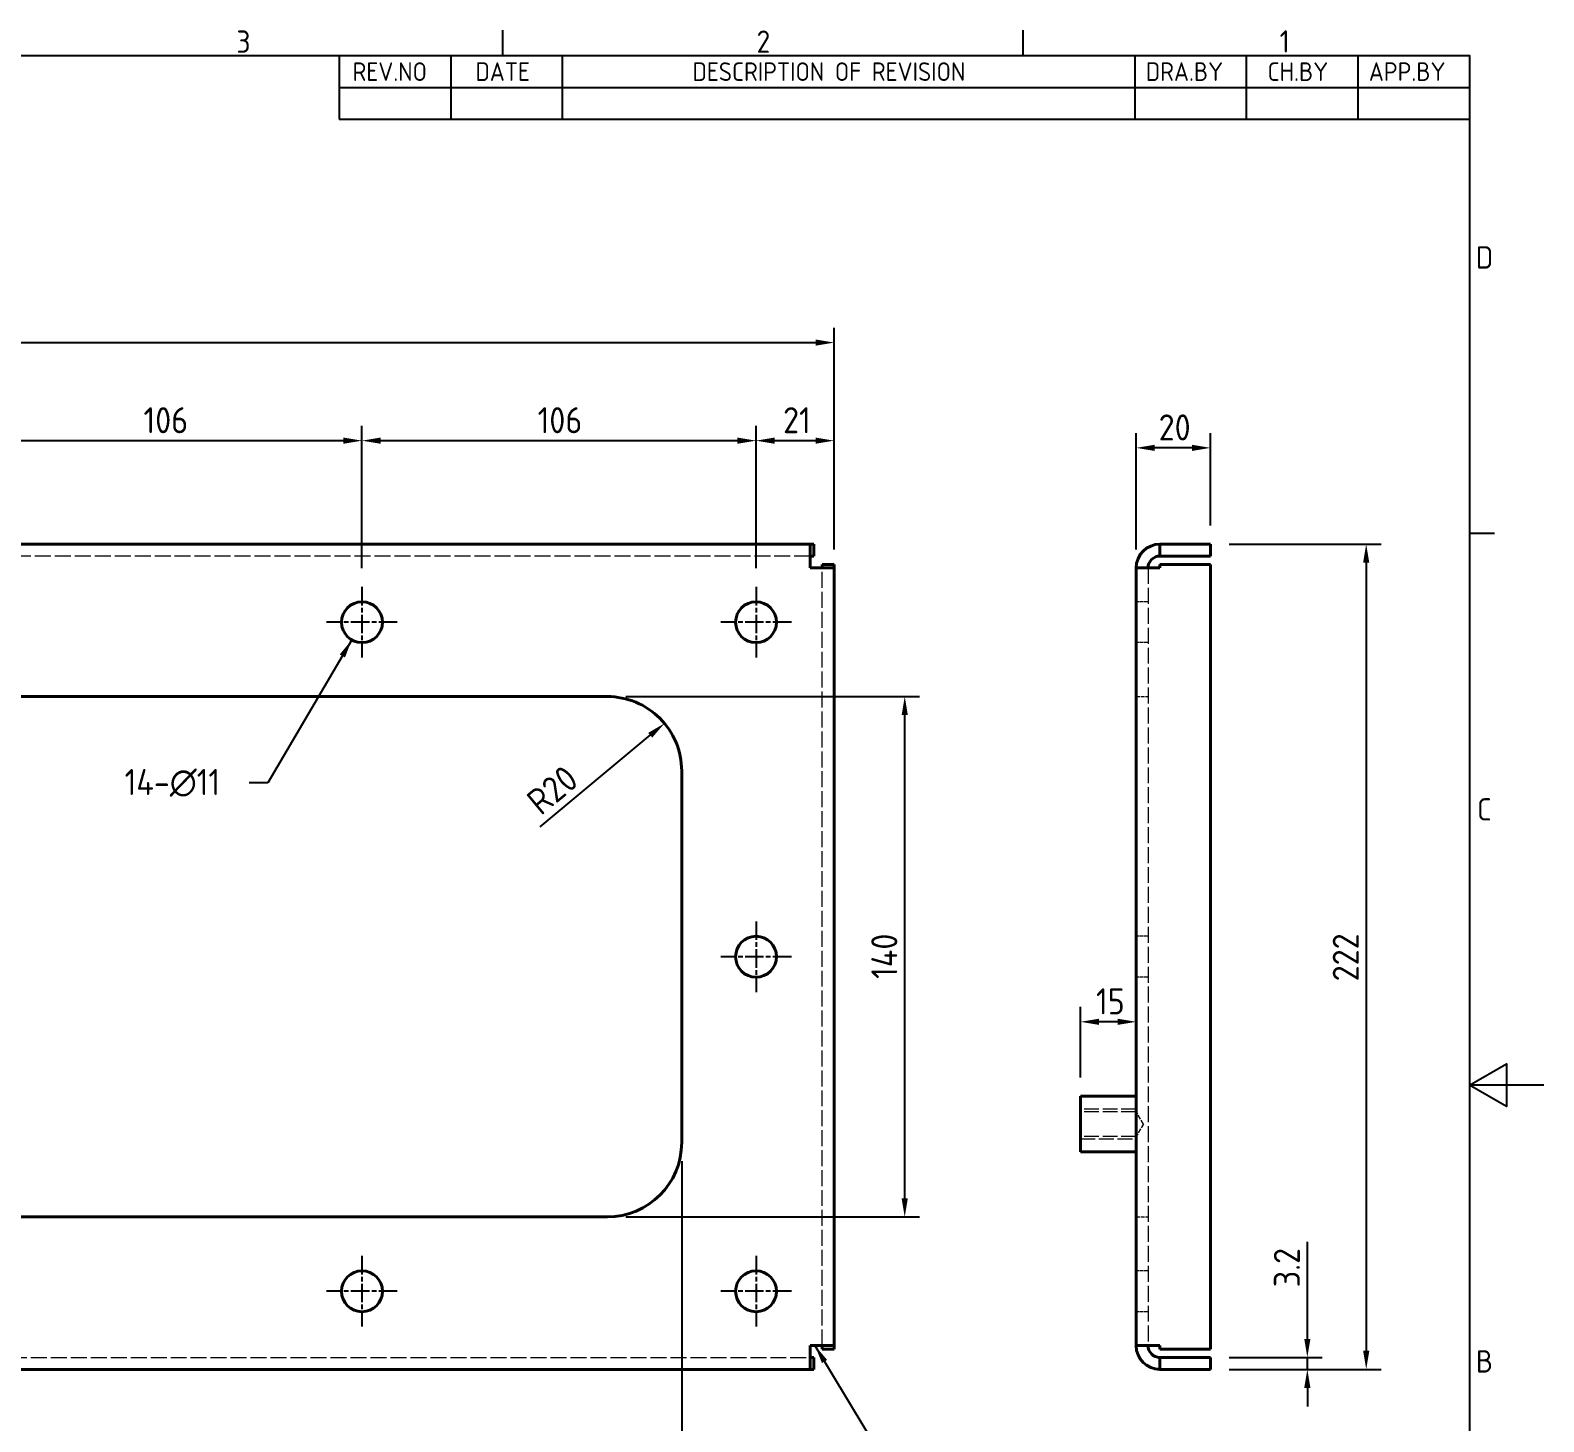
# Model space of a CAD drawing. Header units: millimetres. Extents: x 0 to 840, y 0 to 594.
# Drawn here: x 432.9 to 840, y 206.5 to 580.8 of the extents above; entities that cross this region are included whole.
import ezdxf

# ---------------------------------------------------------------- set-up
doc = ezdxf.new("R2010")
doc.units = ezdxf.units.MM
doc.header["$LTSCALE"] = 2
doc.linetypes.add('CHAIN', pattern=[0.35429999999999995, 0.2362, -0.0295, 0.0591, -0.0295])
doc.linetypes.add('DASHED', pattern=[0.2067, 0.1654, -0.0413])
doc.layers.get('0').update_dxf_attribs({"color": 3, "lineweight": 25})
for name, color, linetype, lineweight in [('가려진 것(ISO)', 2, 'DASHED', 18), ('가시적인 것(ISO)', 3, 'Continuous', 40), ('경계(ISO)', 7, 'Continuous', 25), ('기호(ISO)', 5, 'Continuous', 25), ('중심 표식(ISO)', 1, 'Continuous', 25), ('치수(ISO)', 2, 'Continuous', 25)]:
    doc.layers.add(name, color=color, linetype=linetype, lineweight=lineweight)
doc.styles.add('ISO Proportiona M2B', font='isocp.shx')
doc.styles.add('문자 텍스트_M2B', font='isocp.shx')
doc.styles.add('치수 텍스트_PSTEK_POSCO', font='isocp.shx')
doc.dimstyles.new('치수_PSTEK_POSCO', dxfattribs={"dimscale": 2, "dimtxt": 3.5, "dimasz": 2.5, "dimexe": 2, "dimexo": 2.5, "dimgap": 1, "dimtad": 1, "dimrnd": 1e-08, "dimdsep": 46, "dimtxsty": '치수 텍스트_PSTEK_POSCO', "dimcen": 0.09, "dimdle": 10, "dimclrd": 7, "dimclre": 7, "dimclrt": 2, "dimadec": 1, "dimazin": 2, "dimtfac": 1, "dimtmove": 0, "dimatfit": 3, "dimfxl": 0, "dimtolj": 1, "dimlwd": -1, "dimlwe": -1, "dimarcsym": 0})
doc.dimstyles.new('치수_PSTEK_POSCO$7', dxfattribs={"dimscale": 2, "dimtxt": 3.5, "dimasz": 2.5, "dimexe": 2, "dimexo": 2.5, "dimgap": 1, "dimtad": 1, "dimrnd": 1e-08, "dimdsep": 46, "dimtxsty": '치수 텍스트_PSTEK_POSCO', "dimcen": 0.09, "dimdle": 10, "dimclrd": 7, "dimclre": 7, "dimclrt": 2, "dimadec": 1, "dimazin": 2, "dimtfac": 1, "dimtmove": 0, "dimatfit": 3, "dimfxl": 0, "dimtolj": 1, "dimlwd": -1, "dimlwe": -1, "dimarcsym": 0})

# ---------------------------------------------------------------- blocks, each defined once
blk = doc.blocks.new('경계 Default Border')
at = {"layer": '경계(ISO)'}
for p, q in [((280, 287.0000076293945), (280, 290.4000091552734)), ((350, 287.0000076293945), (350, 290.4000091552734)), ((410, 222.7499961853027), (413.4000015258789, 222.7499961853027))]:
    blk.add_line(p, q, dxfattribs=at)
at = {"layer": '경계(ISO)', "flags": 128}
for points in [[(10, 10), (10, 287.0000076293945), (410, 287.0000076293945), (410, 10), (10, 10)], [(420, 148.5000038146973), (410, 148.5000038146973), (415, 151.3867473602295), (415, 145.6132507324219), (410, 148.5000038146973)]]:
    blk.add_lwpolyline(points, dxfattribs=at)
at = {"layer": '경계(ISO)', "color": 2, "char_height": 3.00000011920929, "attachment_point": 7, "style": '문자 텍스트_M2B'}
for s, insert in [('3', (244.1685395229535, 287.3713945155963)), ('2', (314.127739416884, 287.3713945155963)), ('1', (384.4860661041481, 287.4)), ('D', (410.878270202895, 258.3463944559917)), ('C', (411.0445395201643, 184.0963944559917)), ('B', (410.878270202895, 109.8463944559917))]:
    blk.add_mtext(s, dxfattribs=dict(at, insert=insert))
blk = doc.blocks.new('리비전 내역')
at = {"layer": '기호(ISO)'}
for p, q in [((258, 287.0000076293945), (410, 287.0000076293945)), ((258, 287.0000076293945), (258, 282.7200076293945)), ((273, 287.0000076293945), (273, 282.7200076293945)), ((288, 287.0000076293945), (288, 282.7200076293945)), ((365, 287.0000076293945), (365, 282.7200076293945)), ((380, 287.0000076293945), (380, 282.7200076293945)), ((395, 287.0000076293945), (395, 282.7200076293945)), ((410, 287.0000076293945), (410, 282.7200076293945)), ((258, 282.7200076293945), (410, 282.7200076293945)), ((258, 282.7200076293945), (258, 278.4400076293945)), ((273, 282.7200076293945), (273, 278.4400076293945)), ((288, 282.7200076293945), (288, 278.4400076293945)), ((365, 282.7200076293945), (365, 278.4400076293945)), ((380, 282.7200076293945), (380, 278.4400076293945)), ((395, 282.7200076293945), (395, 278.4400076293945)), ((410, 282.7200076293945), (410, 278.4400076293945)), ((258, 278.4400076293945), (410, 278.4400076293945))]:
    blk.add_line(p, q, dxfattribs=at)
at = {"layer": '기호(ISO)', "color": 2, "char_height": 2.5, "attachment_point": 7, "style": 'ISO Proportiona M2B'}
for s, insert in [('REV.NO', (259.7871163682308, 283.5831900503393)), ('DATE', (276.3142317728366, 283.5831900503393)), ('DESCRIPTION OF REVISION', (305.5070204333629, 283.5831900503393)), ('DRA.BY', (366.4757339553204, 283.5831900503393)), ('CH.BY', (382.8642915086117, 283.5831900503393)), ('APP.BY', (396.4777339604404, 283.5831900503393))]:
    blk.add_mtext(s, dxfattribs=dict(at, insert=insert))
blk = doc.blocks.new('*D24')
at = {"layer": 'Defpoints', "color": 0, "transparency": 16777216}
for p in [(628.1151117841036, 470.3926555007087), (522.1151117841038, 431.0480316362117), (628.1151117841036, 431.0480316362118)]:
    blk.add_point(p, dxfattribs=at)
at = {"layer": '치수(ISO)', "color": 7, "transparency": 16777216}
for p, q in [((522.1151117841038, 436.0480316362117), (522.1151117841038, 474.3926555007087)), ((628.1151117841036, 436.0480316362118), (628.1151117841036, 474.3926555007087)), ((527.1151117841038, 470.3926555007087), (623.1151117841036, 470.3926555007087))]:
    blk.add_line(p, q, dxfattribs=at)
for points in [[(527.1151117841038, 471.225988834042), (527.1151117841038, 469.5593221673753), (522.1151117841038, 470.3926555007087)], [(623.1151117841036, 471.225988834042), (623.1151117841036, 469.5593221673753), (628.1151117841036, 470.3926555007087)]]:
    blk.add_solid(points, dxfattribs=at)
at = {"layer": '치수(ISO)', "color": 2, "transparency": 16777216, "insert": (569.3614897368597, 475.8926555007087), "char_height": 7, "attachment_point": 4, "style": '치수 텍스트_PSTEK_POSCO'}
blk.add_mtext('\\A1;106', dxfattribs=at)
blk = doc.blocks.new('*D25')
at = {"layer": 'Defpoints', "color": 0, "transparency": 16777216}
for p in [(649.1151117841038, 470.3926555007087), (649.1151117841038, 436.1480316362119), (628.1151117841036, 431.0480316362118)]:
    blk.add_point(p, dxfattribs=at)
at = {"layer": '치수(ISO)', "color": 7, "transparency": 16777216}
for p, q in [((628.1151117841036, 436.0480316362118), (628.1151117841036, 474.3926555007087)), ((649.1151117841038, 441.1480316362119), (649.1151117841038, 474.3926555007087)), ((633.1151117841036, 470.3926555007087), (644.1151117841038, 470.3926555007087))]:
    blk.add_line(p, q, dxfattribs=at)
for points in [[(633.1151117841036, 471.225988834042), (633.1151117841036, 469.5593221673753), (628.1151117841036, 470.3926555007087)], [(644.1151117841038, 471.225988834042), (644.1151117841038, 469.5593221673753), (649.1151117841038, 470.3926555007087)]]:
    blk.add_solid(points, dxfattribs=at)
at = {"layer": '치수(ISO)', "color": 2, "transparency": 16777216, "insert": (635.3962338313478, 475.8933444770866), "char_height": 7, "attachment_point": 4, "style": '치수 텍스트_PSTEK_POSCO'}
blk.add_mtext('\\A1;21', dxfattribs=at)
blk = doc.blocks.new('*D29')
at = {"layer": 'Defpoints', "color": 0, "transparency": 16777216}
for p in [(118.1151117841037, 281.5480316362115), (608.1151117841036, 281.5480316362119), (608.1151117841036, 186.875240704252)]:
    blk.add_point(p, dxfattribs=at)
at = {"layer": '치수(ISO)', "color": 7, "transparency": 16777216}
for p, q in [((118.1151117841037, 276.5480316362115), (118.1151117841037, 182.875240704252)), ((608.1151117841036, 276.5480316362119), (608.1151117841036, 182.875240704252)), ((123.1151117841037, 186.875240704252), (603.1151117841036, 186.875240704252))]:
    blk.add_line(p, q, dxfattribs=at)
for points in [[(123.1151117841037, 187.7085740375853), (123.1151117841037, 186.0419073709186), (118.1151117841037, 186.875240704252)], [(603.1151117841036, 187.7085740375853), (603.1151117841036, 186.0419073709186), (608.1151117841036, 186.875240704252)]]:
    blk.add_solid(points, dxfattribs=at)
at = {"layer": '치수(ISO)', "color": 2, "transparency": 16777216, "insert": (356.450125721862, 192.375240704252), "char_height": 7, "attachment_point": 4, "style": '치수 텍스트_PSTEK_POSCO'}
blk.add_mtext('\\A1;490', dxfattribs=at)
blk = doc.blocks.new('*D30')
at = {"layer": 'Defpoints', "color": 0, "transparency": 16777216}
for p in [(588.1151117841035, 401.5480316362118), (668.1151117841036, 401.5480316362118), (588.1151117841036, 261.5480316362119)]:
    blk.add_point(p, dxfattribs=at)
at = {"layer": '치수(ISO)', "color": 7, "transparency": 16777216}
for p, q in [((593.1151117841035, 401.5480316362118), (672.1151117841036, 401.5480316362118)), ((668.1151117841036, 266.5480316362118), (668.1151117841036, 396.5480316362118)), ((593.1151117841036, 261.5480316362119), (672.1151117841036, 261.5480316362118))]:
    blk.add_line(p, q, dxfattribs=at)
for points in [[(667.2817784507703, 396.5480316362118), (668.948445117437, 396.5480316362118), (668.1151117841036, 401.5480316362118)], [(667.2817784507703, 266.5480316362118), (668.948445117437, 266.5480316362118), (668.1151117841036, 261.5480316362118)]]:
    blk.add_solid(points, dxfattribs=at)
at = {"layer": '치수(ISO)', "color": 2, "transparency": 16777216, "insert": (662.6151117841035, 325.5952757307001), "char_height": 7, "attachment_point": 4, "rotation": 90, "style": '치수 텍스트_PSTEK_POSCO'}
blk.add_mtext('\\A1;140', dxfattribs=at)
blk = doc.blocks.new('*D31')
at = {"layer": 'Defpoints', "color": 0, "transparency": 16777216}
for p in [(750.3624104619263, 442.548031636212), (750.3624104619262, 220.5480316362118), (792.2457655785277, 220.5480316362118)]:
    blk.add_point(p, dxfattribs=at)
at = {"layer": '치수(ISO)', "color": 7, "transparency": 16777216}
for p, q in [((755.3624104619263, 442.548031636212), (796.2457655785278, 442.548031636212)), ((792.2457655785278, 437.548031636212), (792.2457655785277, 225.5480316362118)), ((755.3624104619262, 220.5480316362118), (796.2457655785277, 220.5480316362118))]:
    blk.add_line(p, q, dxfattribs=at)
for points in [[(791.4124322451944, 437.548031636212), (793.0790989118611, 437.548031636212), (792.2457655785278, 442.548031636212)], [(791.4124322451943, 225.5480316362118), (793.079098911861, 225.5480316362118), (792.2457655785277, 220.5480316362118)]]:
    blk.add_solid(points, dxfattribs=at)
at = {"layer": '치수(ISO)', "color": 2, "transparency": 16777216, "insert": (786.7450766021497, 324.9489469905426), "char_height": 7, "attachment_point": 4, "rotation": 90, "style": '치수 텍스트_PSTEK_POSCO'}
blk.add_mtext('\\A1;222', dxfattribs=at)
blk = doc.blocks.new('*D32')
at = {"layer": 'Defpoints', "color": 0, "transparency": 16777216}
for p in [(730.3624104619258, 468.4523638184555), (750.3624104619263, 442.548031636212), (730.3624104619258, 436.1480316362119)]:
    blk.add_point(p, dxfattribs=at)
at = {"layer": '치수(ISO)', "color": 7, "transparency": 16777216}
for p, q in [((730.3624104619258, 441.1480316362119), (730.3624104619258, 472.4523638184555)), ((750.3624104619263, 447.548031636212), (750.3624104619263, 472.4523638184555)), ((745.3624104619263, 468.4523638184555), (735.3624104619258, 468.4523638184555))]:
    blk.add_line(p, q, dxfattribs=at)
for points in [[(735.3624104619258, 469.2856971517888), (735.3624104619258, 467.6190304851222), (730.3624104619258, 468.4523638184555)], [(745.3624104619263, 469.2856971517888), (745.3624104619263, 467.6190304851222), (750.3624104619263, 468.4523638184555)]]:
    blk.add_solid(points, dxfattribs=at)
at = {"layer": '치수(ISO)', "color": 2, "transparency": 16777216, "insert": (736.4207766036585, 473.9530527948334), "char_height": 7, "attachment_point": 4, "style": '치수 텍스트_PSTEK_POSCO'}
blk.add_mtext('\\A1;20', dxfattribs=at)
blk = doc.blocks.new('*D33')
at = {"layer": 'Defpoints', "color": 0, "transparency": 16777216}
for p in [(750.3624104619262, 223.7480316362118), (750.3624104619262, 220.5480316362118), (776.4112639478946, 223.7480316362118)]:
    blk.add_point(p, dxfattribs=at)
at = {"layer": '치수(ISO)', "color": 7, "transparency": 16777216}
for p, q in [((776.4112639478946, 228.7480316362118), (776.4112639478946, 254.8468709796192)), ((755.3624104619262, 223.7480316362118), (780.4112639478946, 223.7480316362118)), ((755.3624104619262, 220.5480316362118), (780.4112639478946, 220.5480316362118)), ((776.4112639478946, 220.5480316362118), (776.4112639478946, 223.7480316362118)), ((776.4112639478946, 215.5480316362118), (776.4112639478946, 210.5480316362118))]:
    blk.add_line(p, q, dxfattribs=at)
for points in [[(775.5779306145612, 228.7480316362118), (777.2445972812279, 228.7480316362118), (776.4112639478946, 223.7480316362118)], [(775.5779306145612, 215.5480316362118), (777.2445972812279, 215.5480316362118), (776.4112639478946, 220.5480316362118)]]:
    blk.add_solid(points, dxfattribs=at)
at = {"layer": '치수(ISO)', "color": 2, "transparency": 16777216, "insert": (770.9105749715166, 242.6264575937926), "char_height": 7, "attachment_point": 4, "rotation": 90, "style": '치수 텍스트_PSTEK_POSCO'}
blk.add_mtext('\\A1;3.2', dxfattribs=at)
blk = doc.blocks.new('*D34')
at = {"layer": 'Defpoints', "color": 0, "transparency": 16777216}
for p in [(603.4939629073344, 394.3343891366695), (588.1151117841039, 381.5480316362119)]:
    blk.add_point(p, dxfattribs=at)
at = {"layer": '치수(ISO)', "color": 7, "transparency": 16777216}
blk.add_line((570.0032977600522, 366.4894211302874), (599.6492501265268, 391.1377997615551), dxfattribs=at)
blk.add_solid([(599.1164852306745, 391.7785852250231), (600.1820150223792, 390.4970142980872), (603.4939629073344, 394.3343891366695)], dxfattribs=at)
at = {"layer": '치수(ISO)', "color": 2, "transparency": 16777216, "insert": (568.0244940848356, 371.9977707224789), "char_height": 7, "attachment_point": 4, "rotation": 39.74097394472166, "style": '치수 텍스트_PSTEK_POSCO'}
blk.add_mtext('\\A1;R20', dxfattribs=at)
blk = doc.blocks.new('*D35')
at = {"layer": 'Defpoints', "color": 0, "transparency": 16777216}
for p in [(649.1151117841038, 496.773862229128), (77.11511178410373, 436.1480316362115), (649.1151117841038, 436.1480316362119)]:
    blk.add_point(p, dxfattribs=at)
at = {"layer": '치수(ISO)', "color": 7, "transparency": 16777216}
for p, q in [((77.11511178410373, 441.1480316362115), (77.11511178410373, 500.773862229128)), ((649.1151117841038, 441.1480316362119), (649.1151117841038, 500.773862229128)), ((82.11511178410373, 496.773862229128), (644.1151117841038, 496.773862229128))]:
    blk.add_line(p, q, dxfattribs=at)
for points in [[(82.11511178410373, 497.6071955624613), (82.11511178410373, 495.9405288957947), (77.11511178410373, 496.773862229128)], [(644.1151117841038, 497.6071955624613), (644.1151117841038, 495.9405288957947), (649.1151117841038, 496.773862229128)]]:
    blk.add_solid(points, dxfattribs=at)
at = {"layer": '치수(ISO)', "color": 2, "transparency": 16777216, "insert": (356.6049050911903, 502.2745512055059), "char_height": 7, "attachment_point": 4, "style": '치수 텍스트_PSTEK_POSCO'}
blk.add_mtext('\\A1;572', dxfattribs=at)
blk = doc.blocks.new('*D39')
at = {"layer": 'Defpoints', "color": 0, "transparency": 16777216}
for p in [(522.1151117841038, 470.3926555007087), (416.1151117841038, 431.0480316362117), (522.1151117841038, 431.0480316362117)]:
    blk.add_point(p, dxfattribs=at)
at = {"layer": '치수(ISO)', "color": 7, "transparency": 16777216}
for p, q in [((416.1151117841038, 436.0480316362117), (416.1151117841038, 474.3926555007087)), ((522.1151117841038, 436.0480316362117), (522.1151117841038, 474.3926555007087)), ((421.1151117841038, 470.3926555007087), (517.1151117841038, 470.3926555007087))]:
    blk.add_line(p, q, dxfattribs=at)
for points in [[(421.1151117841038, 471.225988834042), (421.1151117841038, 469.5593221673753), (416.1151117841038, 470.3926555007087)], [(517.1151117841038, 471.225988834042), (517.1151117841038, 469.5593221673753), (522.1151117841038, 470.3926555007087)]]:
    blk.add_solid(points, dxfattribs=at)
at = {"layer": '치수(ISO)', "color": 2, "transparency": 16777216, "insert": (463.3414897368597, 475.8926555007087), "char_height": 7, "attachment_point": 4, "style": '치수 텍스트_PSTEK_POSCO'}
blk.add_mtext('\\A1;106', dxfattribs=at)
blk = doc.blocks.new('*D40')
at = {"layer": 'Defpoints', "color": 0, "transparency": 16777216}
for p in [(715.3624104617644, 314.0480316362115), (715.3624104617644, 294.0480316362115), (730.3624104617644, 294.0480316362115)]:
    blk.add_point(p, dxfattribs=at)
at = {"layer": '치수(ISO)', "color": 7, "transparency": 16777216}
for p, q in [((715.3624104617644, 299.0480316362115), (715.3624104617644, 318.0480316362115)), ((730.3624104617644, 299.0480316362115), (730.3624104617644, 318.0480316362115)), ((725.3624104617644, 314.0480316362115), (720.3624104617644, 314.0480316362115))]:
    blk.add_line(p, q, dxfattribs=at)
for points in [[(720.3624104617644, 314.8813649695448), (720.3624104617644, 313.2146983028782), (715.3624104617644, 314.0480316362115)], [(725.3624104617644, 314.8813649695448), (725.3624104617644, 313.2146983028782), (730.3624104617644, 314.0480316362115)]]:
    blk.add_solid(points, dxfattribs=at)
at = {"layer": '치수(ISO)', "color": 2, "transparency": 16777216, "insert": (719.5674357149338, 319.5480316362115), "char_height": 7, "attachment_point": 4, "style": '치수 텍스트_PSTEK_POSCO'}
blk.add_mtext('\\A1;15', dxfattribs=at)

msp = doc.modelspace()

# ---------------------------------------------------------------- linework, layer by layer
at = {"layer": '가려진 것(ISO)', "ltscale": 13.00658702850342}
for p, q in [((642.7151117841038, 439.3480316362119), (83.51511178410377, 439.3480316362115)), ((83.51511178410384, 223.7480316362115), (642.7151117841038, 223.7480316362118))]:
    msp.add_line(p, q, dxfattribs=at)
at = {"layer": '가려진 것(ISO)', "ltscale": 12.9755744934082}
for p, q in [((645.9151117841038, 226.9480316362118), (645.9151117841037, 436.1480316362119)), ((733.562410461926, 436.1480316362119), (733.562410461926, 226.9480316362119))]:
    msp.add_line(p, q, dxfattribs=at)
at = {"layer": '가려진 것(ISO)', "ltscale": 3.047414541244507}
for p, q in [((733.5624104619216, 427.0480316362118), (730.3624104619216, 427.0480316362118)), ((733.5624104619216, 416.0480316362118), (730.3624104619216, 416.0480316362118)), ((730.3624104619097, 401.5480316362118), (733.5624104619097, 401.5480316362118)), ((733.5624104619216, 337.0480316362118), (730.3624104619216, 337.0480316362118)), ((733.5624104619216, 326.0480316362118), (730.3624104619216, 326.0480316362118)), ((730.3624104619097, 261.5480316362119), (733.5624104619097, 261.5480316362119)), ((733.5624104619216, 247.0480316362118), (730.3624104619216, 247.0480316362118)), ((733.5624104619216, 236.0480316362118), (730.3624104619216, 236.0480316362118))]:
    msp.add_line(p, q, dxfattribs=at)
at = {"layer": '가려진 것(ISO)', "ltscale": 12.09482383728027}
for p, q in [((730.3624104617643, 290.5480316362115), (715.3624104617643, 290.5480316362115)), ((730.3624104617643, 289.8715316362115), (715.3624104617643, 289.8715316362115)), ((730.3624104617643, 283.2245316362115), (715.3624104617643, 283.2245316362115)), ((715.3624104617643, 282.5480316362115), (730.3624104617643, 282.5480316362115))]:
    msp.add_line(p, q, dxfattribs=at)
at = {"layer": '가려진 것(ISO)', "ltscale": 3.692445755004883}
for q in [(730.3624104617643, 289.8715316362115), (730.3624104617643, 283.2245316362115)]:
    msp.add_line((732.3593707291025, 286.5480316362115), q, dxfattribs=at)
at = {"layer": '가시적인 것(ISO)'}
for p, q in [((83.51511178410377, 442.5480316362115), (642.7151117841038, 442.5480316362119)), ((642.7151117841038, 436.1480316362119), (642.7151117841038, 442.5480316362119)), ((643.6523700843068, 442.5480316362119), (642.7151117841038, 442.5480316362119)), ((643.6523700843068, 439.3480316362119), (643.6523700843068, 442.5480316362119)), ((750.3624104619263, 442.5480316362119), (736.7624104619262, 442.5480316362119)), ((736.7624104619262, 439.3480316362119), (736.7624104619262, 442.5480316362119)), ((750.3624104619263, 439.348031636212), (750.3624104619263, 442.5480316362119)), ((642.7151117841038, 439.3480316362119), (643.6523700843068, 439.3480316362119)), ((649.1151117841038, 436.1480316362119), (642.7151117841038, 436.1480316362119)), ((645.9151117841037, 436.1480316362119), (645.9151117841037, 437.0852899364148)), ((645.9151117841037, 437.0852899364148), (649.1151117841038, 437.0852899364148)), ((649.1151117841038, 436.1480316362119), (649.1151117841038, 437.0852899364148)), ((649.1151117841038, 436.1480316362119), (649.1151117841039, 226.9480316362118)), ((736.7624104619277, 436.1480316362119), (730.3624104619258, 436.1480316362119)), ((730.3624104619258, 226.9480316362118), (730.3624104619258, 436.1480316362118)), ((736.7624104619262, 439.3480316362119), (750.3624104619263, 439.348031636212)), ((736.7624104619277, 436.1480316362119), (736.7624104619277, 437.0852899364148)), ((736.7624104619277, 437.0852899364148), (750.3624104619278, 437.0852899364149)), ((750.3624104619278, 437.0852899364149), (750.3624104619278, 226.0107733360087)), ((138.1151117841036, 401.5480316362115), (588.1151117841036, 401.5480316362118)), ((608.1151117841036, 381.5480316362118), (608.1151117841036, 281.5480316362119)), ((715.3624104617643, 294.0480316362115), (715.3624104617643, 279.0480316362115)), ((730.3624104617643, 294.0480316362115), (715.3624104617643, 294.0480316362115)), ((730.3624104617643, 279.0480316362115), (715.3624104617643, 279.0480316362115)), ((588.1151117841036, 261.5480316362119), (138.1151117841037, 261.5480316362116)), ((642.715111784104, 226.9480316362118), (649.1151117841039, 226.9480316362118)), ((642.7151117841039, 220.5480316362118), (642.7151117841039, 226.9480316362119)), ((645.9151117841038, 226.9480316362118), (645.9151117841038, 226.0107733360087)), ((645.9151117841038, 226.0107733360087), (649.1151117841039, 226.0107733360087)), ((649.1151117841039, 226.0107733360087), (649.1151117841039, 226.9480316362118)), ((730.3624104619258, 226.9480316362118), (736.7624104619277, 226.9480316362118)), ((736.7624104619277, 226.0107733360087), (736.7624104619277, 226.9480316362118)), ((750.3624104619278, 226.0107733360087), (736.7624104619277, 226.0107733360087)), ((642.7151117841039, 220.5480316362118), (83.51511178410391, 220.5480316362115)), ((642.7151117841039, 223.7480316362118), (643.652370084307, 223.7480316362118)), ((642.7151117841039, 220.5480316362118), (643.652370084307, 220.5480316362118)), ((643.652370084307, 223.7480316362118), (643.652370084307, 220.5480316362118)), ((736.7624104619262, 223.7480316362118), (750.3624104619262, 223.7480316362118)), ((736.7624104619262, 223.7480316362118), (736.7624104619262, 220.5480316362118)), ((736.7624104619262, 220.5480316362118), (750.3624104619262, 220.5480316362118)), ((750.3624104619262, 223.7480316362118), (750.3624104619262, 220.5480316362118))]:
    msp.add_line(p, q, dxfattribs=at)
for centre in [(522.1151117841038, 421.5480316362117), (628.1151117841038, 421.5480316362118), (628.1151117841039, 331.5480316362118), (522.1151117841039, 241.5480316362118), (628.1151117841039, 241.5480316362118)]:
    msp.add_circle(centre, 5.5, dxfattribs=at)
for centre, radius, start, end in [((736.7624104619258, 436.1480316362119), 6.400000000000006, 90, 180), ((736.7624104619258, 436.1480316362119), 3.199999999999991, 89.99999999999746, 180), ((588.1151117841036, 381.5480316362118), 20.00000000000001, 0, 90.0000000000004), ((588.1151117841036, 281.5480316362119), 20, 270, 0), ((736.7624104619258, 226.9480316362118), 6.399999999999986, 180, 270), ((736.7624104619258, 226.9480316362118), 3.199999999999997, 180, 270)]:
    msp.add_arc(centre, radius, start, end, dxfattribs=at)
at = {"layer": '중심 표식(ISO)', "linetype": 'CHAIN', "ltscale": 10.55637073516846}
for p, q in [((522.1151117841038, 431.0480316362117), (522.1151117841038, 412.0480316362116)), ((628.1151117841036, 431.0480316362118), (628.1151117841036, 412.0480316362118)), ((531.6151117841038, 421.5480316362117), (512.6151117841038, 421.5480316362117)), ((637.6151117841038, 421.5480316362118), (618.6151117841036, 421.5480316362118)), ((628.1151117841039, 341.0480316362118), (628.1151117841039, 322.0480316362118)), ((637.6151117841039, 331.5480316362118), (618.6151117841039, 331.5480316362118)), ((522.1151117841039, 251.0480316362117), (522.1151117841039, 232.0480316362118)), ((628.1151117841039, 251.0480316362118), (628.1151117841039, 232.0480316362118)), ((531.6151117841039, 241.5480316362118), (512.6151117841038, 241.5480316362118)), ((637.6151117841039, 241.5480316362118), (618.6151117841039, 241.5480316362118))]:
    msp.add_line(p, q, dxfattribs=at)

# ---------------------------------------------------------------- block references
at = {"xscale": 2, "yscale": 2, "zscale": 2}
msp.add_blockref('경계 Default Border', (0, 0), dxfattribs=at)
at = {"layer": '기호(ISO)', "xscale": 2, "yscale": 2, "zscale": 2}
msp.add_blockref('리비전 내역', (0, 0), dxfattribs=at)

# ---------------------------------------------------------------- texts
at = {"layer": '기호(ISO)', "color": 2, "insert": (458.264319263253, 378.3233492229089), "char_height": 6.99999988079071, "width": 31.49251609444619, "attachment_point": 4, "line_spacing_factor": 0.612500011920929, "style": '치수 텍스트_PSTEK_POSCO'}
msp.add_mtext('{14-\\fAIGDT|b0|i0;\\H7.0000;n\\fisocp|b0|i0;\\H7.0000;11}', dxfattribs=at)

# ---------------------------------------------------------------- dimensions: what is measured, and where the dimension line sits
at = {"layer": '치수(ISO)', "color": 7}
for base, p1, p2, picture, middle in [((649.1151117841038, 496.773862229128), (77.11511178410373, 436.1480316362115), (649.1151117841038, 436.1480316362119), '*D35', (363.1151117841036, 496.773862229128)), ((730.3624104619258, 468.4523638184555), (750.3624104619263, 442.548031636212), (730.3624104619258, 436.1480316362119), '*D32', (740.3624104619262, 468.4523638184555)), ((608.1151117841036, 186.875240704252), (118.1151117841037, 281.5480316362115), (608.1151117841036, 281.5480316362119), '*D29', (363.1151117841038, 186.875240704252))]:
    dim = msp.add_linear_dim(base=base, p1=p1, p2=p2, dimstyle='치수_PSTEK_POSCO', override={"dimdec": 2, "dimtp": 0, "dimtm": -0, "dimtdec": 2, "dimtofl": 0, "dimatfit": 1}, dxfattribs=at)
    dim.commit()
    dim.dimension.update_dxf_attribs({"geometry": picture, "text_midpoint": middle, "dimtype": 160})
for base, p1, p2, angle, override, picture, middle in [((522.1151117841038, 470.3926555007087), (416.1151117841038, 431.0480316362117), (522.1151117841038, 431.0480316362117), 180, {"dimdec": 2, "dimtp": 0, "dimtm": -0, "dimtdec": 2, "dimtofl": 0, "dimatfit": 1}, '*D39', (469.1151117841038, 470.3926555007087)), ((628.1151117841036, 470.3926555007087), (522.1151117841038, 431.0480316362117), (628.1151117841036, 431.0480316362118), 180, {"dimdec": 2, "dimtp": 0, "dimtm": -0, "dimtdec": 2, "dimtofl": 0, "dimatfit": 1}, '*D24', (575.1351117841037, 470.3926555007087)), ((649.1151117841038, 470.3926555007087), (628.1151117841036, 431.0480316362118), (649.1151117841038, 436.1480316362119), 180, {"dimdec": 2, "dimtp": 0, "dimtm": -0, "dimtdec": 2, "dimtofl": 0, "dimatfit": 1}, '*D25', (638.6351117841037, 470.3926555007087)), ((792.2457655785277, 220.5480316362118), (750.3624104619263, 442.548031636212), (750.3624104619262, 220.5480316362118), 90, {"dimdec": 2, "dimtp": 0, "dimtm": -0, "dimtdec": 2, "dimtofl": 0, "dimatfit": 1}, '*D31', (792.2457655785277, 331.5480316362119)), ((668.1151117841036, 401.5480316362118), (588.1151117841036, 261.5480316362119), (588.1151117841035, 401.5480316362118), 90, {"dimdec": 2, "dimtp": 0, "dimtm": -0, "dimtdec": 2, "dimtofl": 0, "dimatfit": 1}, '*D30', (668.1151117841035, 331.5480316362119)), ((715.3624104617644, 314.0480316362115), (730.3624104617644, 294.0480316362115), (715.3624104617644, 294.0480316362115), 180, {"dimdec": 2, "dimtp": 0, "dimtm": -0, "dimtdec": 2, "dimtofl": 0, "dimatfit": 1}, '*D40', (722.8624104617644, 314.0480316362115)), ((776.4112639478946, 223.7480316362118), (750.3624104619262, 220.5480316362118), (750.3624104619262, 223.7480316362118), 270, {"dimdec": 2, "dimtp": 0, "dimtm": -0, "dimtdec": 2, "dimtofl": 1, "dimatfit": 1}, '*D33', (776.4112639478946, 247.7366642867059))]:
    dim = msp.add_linear_dim(base=base, p1=p1, p2=p2, angle=angle, dimstyle='치수_PSTEK_POSCO', override=override, dxfattribs=at)
    dim.commit()
    dim.dimension.update_dxf_attribs({"geometry": picture, "text_midpoint": middle, "dimtype": 160})
dim = msp.add_radius_dim(center=(588.1151117841039, 381.5480316362119), mpoint=(603.4939629073344, 394.3343891366695), dimstyle='치수_PSTEK_POSCO', override={"dimdec": 2, "dimcen": 0, "dimtp": 0, "dimtm": -0, "dimtdec": 2, "dimtofl": 0}, dxfattribs=at)
dim.commit()
dim.dimension.update_dxf_attribs({"geometry": '*D34', "text_midpoint": (576.6567700038783, 372.021282648891), "dimtype": 164})

# ---------------------------------------------------------------- leaders
at = {"layer": '기호(ISO)', "color": 7, "annotation_type": 0, "has_hookline": 1}
for points, hookline_direction, text_width in [([(519.3651117841029, 416.7848919153978), (496.7568353576992, 378.3233492229089), (491.7568353576992, 378.3233492229089)], 1, 27.70118896843633), ([(643.9660494764463, 226.9480316362118), (666.3538175000294, 189.7079256072136), (671.3538175000294, 189.7079256072136)], 0, 51.14200815383811)]:
    msp.add_leader(points, dimstyle='치수_PSTEK_POSCO$7', override={"dimtad": 0}, dxfattribs=dict(at, hookline_direction=hookline_direction, text_width=text_width))

doc.saveas('drawing.dxf')
